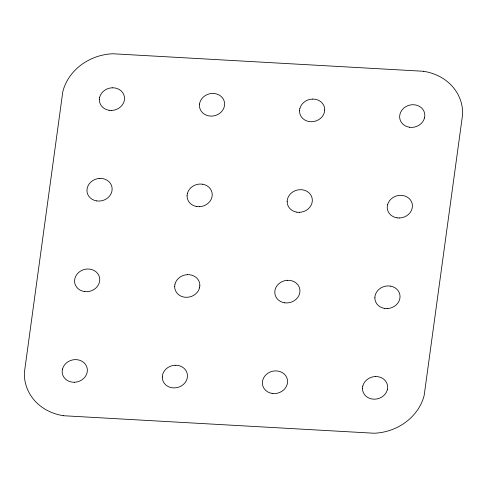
<?xml version="1.0" encoding="UTF-8"?>
<svg xmlns="http://www.w3.org/2000/svg" width="487" height="487" viewBox="0 0 487 487"><rect width="100%" height="100%" fill="white"/><g stroke="black" fill="none" stroke-linecap="round" stroke-linejoin="round"><path stroke-width="0.73" d="M99.324 99.585L99.64 97.272M162.262 377.048L162.579 374.728A12.68 11.231 -15 0 1 175.15 365.256M174.65 286.441L174.967 284.122M187.032 195.829L187.349 193.516M199.859 285.528L199.542 287.841M287.135 201.472L287.452 199.159A12.68 11.225 -15 0 1 300.022 189.68L302.561 189.82A12.68 11.225 -15 0 1 312.337 200.559L312.027 202.878A12.68 11.225 -15 0 1 299.481 212.326M299.523 110.866L299.84 108.552M324.732 109.952L324.415 112.272A12.68 11.225 -15 0 1 311.863 121.72L309.306 121.604A12.68 11.225 -15 0 1 299.554 110.847M362.462 388.328L362.778 386.014M374.844 297.721L375.16 295.408A12.68 11.225 -15 0 1 387.713 285.93L390.27 286.07M62.482 369.091L62.166 371.404A12.68 11.225 -15 0 0 71.979 382.112L74.511 382.289M387.549 204.796L387.232 207.115A12.68 11.225 -15 0 0 397.051 217.829M424.518 117.909L424.834 115.596A12.68 11.231 -15 0 0 415.04 104.863L412.483 104.711A12.68 11.231 -15 0 0 399.961 114.195L399.62 116.509A12.68 11.231 -15 0 0 409.433 127.223M387.36 389.734L387.676 387.415A12.68 11.231 -15 0 0 377.882 376.682L375.325 376.53M112.193 87.788L114.749 87.934A12.68 11.225 -15 0 1 124.526 98.672L124.222 100.986A12.68 11.225 -15 0 1 111.669 110.433M312.386 99.068L314.943 99.214A12.68 11.225 -15 0 1 324.726 109.952M111.669 110.47L109.112 110.324M99.805 178.394L102.367 178.54A12.674 11.225 -15 0 1 112.144 189.279L111.833 191.592A12.674 11.225 -15 0 1 99.287 201.064L96.724 200.93M199.378 206.713L196.821 206.567M299.481 212.356L296.918 212.21M399.577 217.993L397.021 217.853M187.513 274.644L190.076 274.784A12.68 11.231 -15 0 1 199.853 285.528M287.616 280.281L290.173 280.427A12.68 11.225 -15 0 1 299.955 291.165L299.645 293.478A12.68 11.225 -15 0 1 287.099 302.932L284.536 302.817M387.189 308.606L384.633 308.46M175.131 365.25L177.688 365.39A12.68 11.231 -15 0 1 187.471 376.134L187.16 378.448A12.68 11.231 -15 0 1 174.608 387.902L172.051 387.786A12.68 11.231 -15 0 1 162.293 377.029M423.507 71.272L112.972 53.771A50.715 44.901 -15 0 0 62.805 91.696L24.35 372.774A50.715 44.901 -15 0 0 63.499 415.703M409.403 127.247L411.965 127.393A12.68 11.231 -15 0 0 424.512 117.891M202.458 184.183L199.901 184.037A12.68 11.225 -15 0 0 187.385 193.522M84.342 291.536L86.899 291.683A12.68 11.225 -15 0 0 99.439 282.198L99.762 279.885A12.68 11.225 -15 0 0 89.979 269.153L87.423 269.001A12.68 11.225 -15 0 0 74.901 278.485L74.554 280.798A12.68 11.225 -15 0 0 84.367 291.53M272.148 393.423L274.705 393.569A12.68 11.225 -15 0 0 287.251 384.091L287.573 381.778A12.68 11.225 -15 0 0 277.785 371.039L275.228 370.887A12.68 11.225 -15 0 0 262.688 380.371L262.365 382.685A12.68 11.225 -15 0 0 272.148 393.417M63.493 415.728L374.022 433.229A50.715 44.901 -15 0 0 424.195 395.304L462.65 114.226A50.715 44.901 -15 0 0 423.495 71.297M387.354 389.71A12.68 11.231 -15 0 1 374.807 399.188L372.245 399.066A12.68 11.231 -15 0 1 362.492 388.309M362.803 386.021A12.68 11.231 -15 0 1 375.349 376.536M74.511 382.258A12.68 11.225 -15 0 0 87.057 372.78L87.38 370.491A12.68 11.225 -15 0 0 77.591 359.759L75.035 359.607A12.68 11.225 -15 0 0 62.513 369.091M390.27 286.076A12.68 11.231 -15 0 1 400.052 296.808L399.742 299.121A12.68 11.231 -15 0 1 387.189 308.575M384.657 308.435A12.68 11.231 -15 0 1 374.88 297.703M399.577 217.969A12.68 11.225 -15 0 0 412.124 208.497L412.446 206.202A12.68 11.225 -15 0 0 402.658 195.47L400.101 195.317A12.68 11.225 -15 0 0 387.585 204.802M284.566 302.786A12.68 11.225 -15 0 1 274.79 292.054L275.064 289.759A12.68 11.225 -15 0 1 287.64 280.293M296.948 212.186A12.68 11.225 -15 0 1 287.166 201.448M199.542 287.823A12.68 11.231 -15 0 1 186.996 297.295L184.433 297.18A12.68 11.231 -15 0 1 174.681 286.423M174.991 284.128A12.68 11.231 -15 0 1 187.538 274.65M202.458 184.189A12.68 11.225 -15 0 1 212.241 194.922L211.93 197.235A12.68 11.225 -15 0 1 199.384 206.689M196.851 206.543A12.68 11.225 -15 0 1 187.075 195.811M99.835 178.406A12.674 11.225 -15 0 0 87.295 187.879L86.942 190.192A12.674 11.225 -15 0 0 96.724 200.924M299.864 108.552A12.68 11.225 -15 0 1 312.404 99.074M109.137 110.293A12.68 11.225 -15 0 1 99.36 99.561M99.671 97.272A12.68 11.225 -15 0 1 112.211 87.794M199.512 104.066L199.42 105.229A12.68 11.225 -15 0 0 209.209 115.955L211.766 116.107A12.68 11.225 -15 0 0 224.312 106.629L224.635 104.315A12.68 11.231 -15 0 0 214.846 93.577L212.289 93.431A12.68 11.225 -15 0 0 199.743 102.909L199.512 104.066"/></g></svg>
